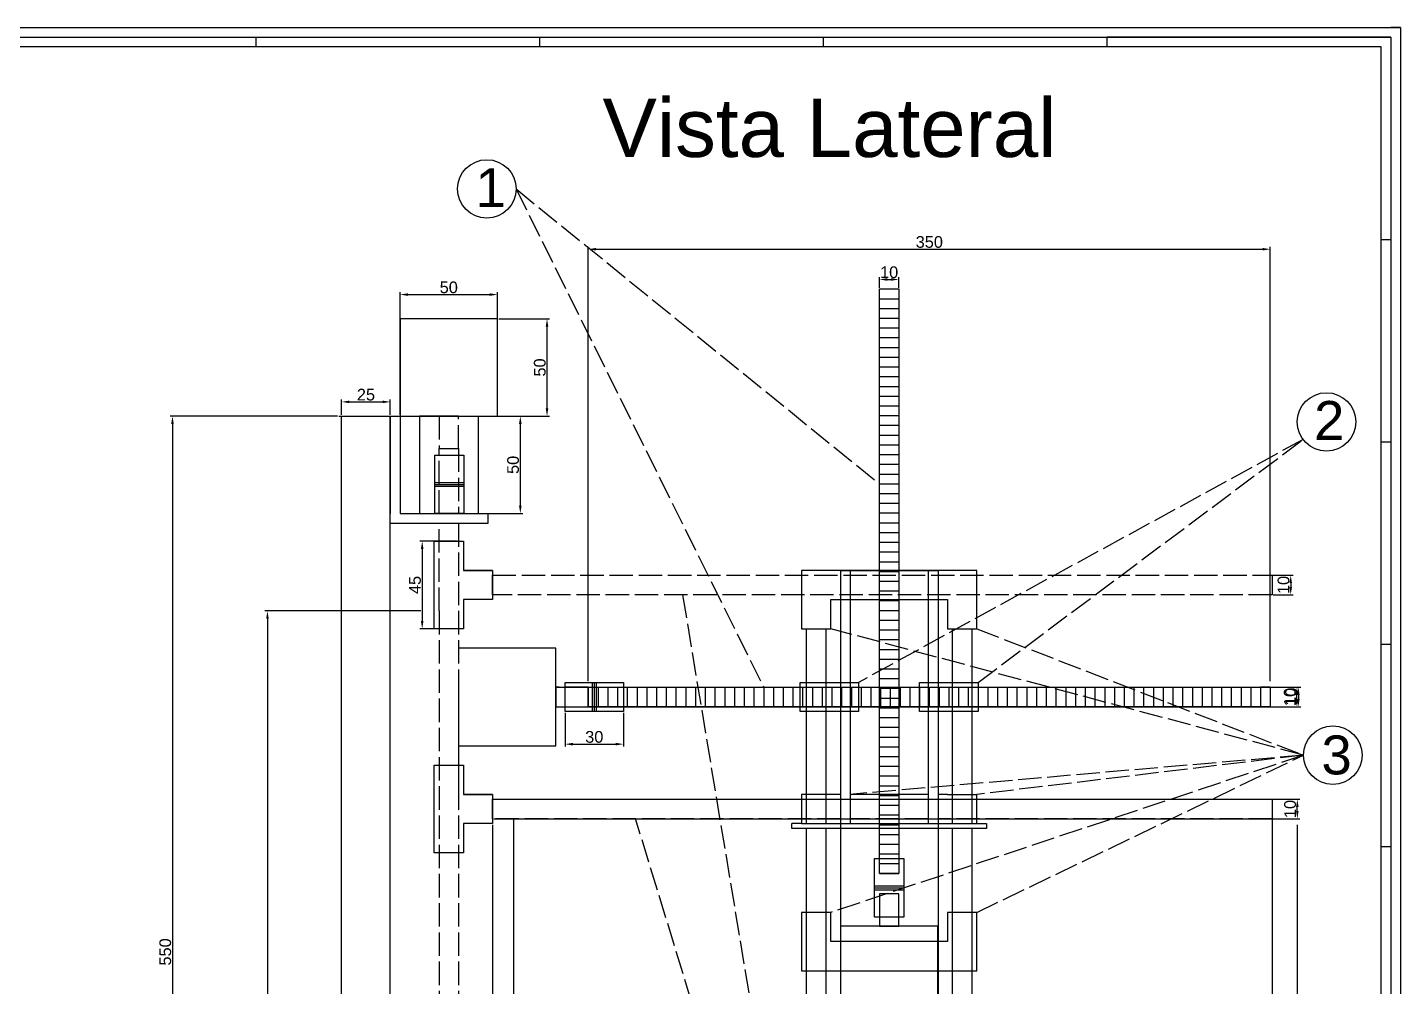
# Model space of a CAD drawing. Header units: millimetres. Extents: x 124 to 13248, y 76 to 6679.
# Drawn here: x 9094 to 9799, y 6177 to 6669 of the extents above; entities that cross this region are included whole.
import ezdxf

# ---------------------------------------------------------------- set-up
doc = ezdxf.new("R2010")
doc.units = ezdxf.units.MM
doc.linetypes.add('ACAD_ISO02W100', pattern=[15, 12, -3])
doc.layers.get('0').update_dxf_attribs({"color": 250})
doc.layers.add('linea cortada', color=250, linetype='ACAD_ISO02W100')
doc.styles.get("Standard").update_dxf_attribs({"font": 'arial.ttf'})
doc.dimstyles.new('ISO-25', dxfattribs={"dimtxt": 6, "dimasz": 4, "dimexe": 1.25, "dimexo": 0.625, "dimtad": 1, "dimtxsty": 'Standard', "dimcen": 2.5, "dimclrd": 1, "dimclre": 1, "dimclrt": 1, "dimadec": 0, "dimazin": 0, "dimtfac": 1, "dimtmove": 0, "dimatfit": 3, "dimfxl": 1, "dimarcsym": 0})

# ---------------------------------------------------------------- blocks, each defined once
blk = doc.blocks.new('*D118')
at = {"color": 1, "lineweight": -2, "transparency": 16777216}
for p, q in [((9285.19, 6520.31), (9285.19, 6533.35)), ((9335.19, 6520.31), (9335.19, 6533.35)), ((9289.19, 6532.1), (9331.19, 6532.1))]:
    blk.add_line(p, q, dxfattribs=at)
at = {"color": 1, "transparency": 16777216}
for points in [[(9289.19, 6532.77), (9289.19, 6531.44), (9285.19, 6532.1)], [(9331.19, 6532.77), (9331.19, 6531.44), (9335.19, 6532.1)]]:
    blk.add_solid(points, dxfattribs=at)
at = {"color": 1, "lineweight": -3, "transparency": 16777216, "insert": (9310.19, 6535.79), "char_height": 6, "attachment_point": 5}
blk.add_mtext('50', dxfattribs=at)
blk = doc.blocks.new('*D120')
at = {"color": 1, "lineweight": -2, "transparency": 16777216}
for p, q in [((9253.14, 6469.69), (9167.14, 6469.69)), ((9168.39, 6465.69), (9168.39, 5923.69)), ((9254.56, 5919.69), (9167.14, 5919.69))]:
    blk.add_line(p, q, dxfattribs=at)
at = {"color": 1, "transparency": 16777216}
for points in [[(9167.72, 6465.69), (9169.05, 6465.69), (9168.39, 6469.69)], [(9167.72, 5923.69), (9169.05, 5923.69), (9168.39, 5919.69)]]:
    blk.add_solid(points, dxfattribs=at)
at = {"color": 1, "lineweight": -3, "transparency": 16777216, "insert": (9164.7, 6194.69), "char_height": 6, "attachment_point": 5, "rotation": 90}
blk.add_mtext('550', dxfattribs=at)
blk = doc.blocks.new('*D145')
at = {"color": 1, "lineweight": -2, "transparency": 16777216}
for p, q in [((9732.42, 6330.54), (9747.46, 6330.54)), ((9746.21, 6326.54), (9746.21, 6324.54)), ((9732.42, 6320.54), (9747.46, 6320.54))]:
    blk.add_line(p, q, dxfattribs=at)
at = {"color": 1, "transparency": 16777216}
for points in [[(9745.54, 6326.54), (9746.87, 6326.54), (9746.21, 6330.54)], [(9745.54, 6324.54), (9746.87, 6324.54), (9746.21, 6320.54)]]:
    blk.add_solid(points, dxfattribs=at)
at = {"color": 1, "transparency": 16777216, "insert": (9742.52, 6325.73), "char_height": 6, "attachment_point": 5, "rotation": 90}
blk.add_mtext('10', dxfattribs=at)
blk = doc.blocks.new('*D146')
at = {"color": 1, "lineweight": -2, "transparency": 16777216}
for p, q in [((9732.42, 6388.04), (9743.53, 6388.04)), ((9733.31, 6378.04), (9743.53, 6378.04)), ((9742.28, 6384.04), (9742.28, 6382.04))]:
    blk.add_line(p, q, dxfattribs=at)
at = {"color": 1, "transparency": 16777216}
for points in [[(9741.61, 6384.04), (9742.94, 6384.04), (9742.28, 6388.04)], [(9741.61, 6382.04), (9742.94, 6382.04), (9742.28, 6378.04)]]:
    blk.add_solid(points, dxfattribs=at)
at = {"color": 1, "transparency": 16777216, "insert": (9738.59, 6383.04), "char_height": 6, "attachment_point": 5, "rotation": 90}
blk.add_mtext('10', dxfattribs=at)
blk = doc.blocks.new('*D147')
at = {"color": 1, "lineweight": -2, "transparency": 16777216}
for p, q in [((9531.19, 6535.62), (9531.19, 6541.12)), ((9535.19, 6539.87), (9537.19, 6539.87)), ((9541.19, 6535.62), (9541.19, 6541.12))]:
    blk.add_line(p, q, dxfattribs=at)
at = {"color": 1, "transparency": 16777216}
for points in [[(9535.19, 6540.53), (9535.19, 6539.2), (9531.19, 6539.87)], [(9537.19, 6540.53), (9537.19, 6539.2), (9541.19, 6539.87)]]:
    blk.add_solid(points, dxfattribs=at)
at = {"color": 1, "transparency": 16777216, "insert": (9536.19, 6543.55), "char_height": 6, "attachment_point": 5}
blk.add_mtext('10', dxfattribs=at)
blk = doc.blocks.new('*D148')
at = {"color": 1, "lineweight": -2, "transparency": 16777216}
for p, q in [((9381.8, 6333.67), (9381.8, 6556.65)), ((9385.8, 6555.4), (9727.8, 6555.4)), ((9731.8, 6333.67), (9731.8, 6556.65))]:
    blk.add_line(p, q, dxfattribs=at)
at = {"color": 1, "transparency": 16777216}
for points in [[(9385.8, 6556.06), (9385.8, 6554.73), (9381.8, 6555.4)], [(9727.8, 6556.06), (9727.8, 6554.73), (9731.8, 6555.4)]]:
    blk.add_solid(points, dxfattribs=at)
at = {"color": 1, "transparency": 16777216, "insert": (9556.8, 6559.09), "char_height": 6, "attachment_point": 5}
blk.add_mtext('350', dxfattribs=at)
blk = doc.blocks.new('*D149')
at = {"color": 1, "lineweight": -2, "transparency": 16777216}
for p, q in [((9369.86, 6317.42), (9369.86, 6300.09)), ((9399.86, 6317.42), (9399.86, 6300.09)), ((9373.86, 6301.34), (9395.86, 6301.34))]:
    blk.add_line(p, q, dxfattribs=at)
at = {"color": 1, "transparency": 16777216}
for points in [[(9373.86, 6302.01), (9373.86, 6300.67), (9369.86, 6301.34)], [(9395.86, 6302.01), (9395.86, 6300.67), (9399.86, 6301.34)]]:
    blk.add_solid(points, dxfattribs=at)
at = {"color": 1, "transparency": 16777216, "insert": (9384.86, 6305.03), "char_height": 6, "attachment_point": 5}
blk.add_mtext('30', dxfattribs=at)
blk = doc.blocks.new('*D154')
at = {"color": 1, "lineweight": -2, "transparency": 16777216}
for p, q in [((9511.19, 6387.42), (9511.19, 6079.56)), ((9561.28, 6387.42), (9561.28, 6079.56)), ((9515.19, 6080.81), (9557.28, 6080.81))]:
    blk.add_line(p, q, dxfattribs=at)
at = {"color": 1, "transparency": 16777216}
for points in [[(9515.19, 6081.48), (9515.19, 6080.15), (9511.19, 6080.81)], [(9557.28, 6081.48), (9557.28, 6080.15), (9561.28, 6080.81)]]:
    blk.add_solid(points, dxfattribs=at)
at = {"color": 1, "transparency": 16777216, "insert": (9536.23, 6085.04), "char_height": 6, "attachment_point": 5}
blk.add_mtext('50,08', dxfattribs=at)
blk = doc.blocks.new('*D155')
at = {"color": 1, "lineweight": -2, "transparency": 16777216}
for p, q in [((9511.19, 6387.42), (9511.19, 6062.15)), ((9561.28, 6387.42), (9561.28, 6062.15)), ((9515.19, 6063.4), (9557.28, 6063.4))]:
    blk.add_line(p, q, dxfattribs=at)
at = {"color": 1, "transparency": 16777216}
for points in [[(9515.19, 6064.07), (9515.19, 6062.73), (9511.19, 6063.4)], [(9557.28, 6064.07), (9557.28, 6062.73), (9561.28, 6063.4)]]:
    blk.add_solid(points, dxfattribs=at)
at = {"color": 1, "transparency": 16777216, "insert": (9536.23, 6067.63), "char_height": 6, "attachment_point": 5}
blk.add_mtext('50,08', dxfattribs=at)
blk = doc.blocks.new('*D156')
at = {"color": 1, "lineweight": -2, "transparency": 16777216}
for p, q in [((9343.36, 6262.86), (9343.36, 6038.9)), ((9732.69, 6262.42), (9732.69, 6038.9)), ((9347.36, 6040.15), (9728.69, 6040.15))]:
    blk.add_line(p, q, dxfattribs=at)
at = {"color": 1, "transparency": 16777216}
for points in [[(9347.36, 6040.82), (9347.36, 6039.49), (9343.36, 6040.15)], [(9728.69, 6040.82), (9728.69, 6039.49), (9732.69, 6040.15)]]:
    blk.add_solid(points, dxfattribs=at)
at = {"color": 1, "transparency": 16777216, "insert": (9538.02, 6044.38), "char_height": 6, "attachment_point": 5}
blk.add_mtext('389,33', dxfattribs=at)
blk = doc.blocks.new('*D157')
at = {"color": 1, "lineweight": -2, "transparency": 16777216}
for p, q in [((9332.69, 6259.92), (9332.69, 6020.41)), ((9745.67, 6259.92), (9745.67, 6020.41)), ((9336.69, 6021.66), (9741.67, 6021.66))]:
    blk.add_line(p, q, dxfattribs=at)
at = {"color": 1, "transparency": 16777216}
for points in [[(9336.69, 6022.33), (9336.69, 6020.99), (9332.69, 6021.66)], [(9741.67, 6022.33), (9741.67, 6020.99), (9745.67, 6021.66)]]:
    blk.add_solid(points, dxfattribs=at)
at = {"color": 1, "transparency": 16777216, "insert": (9539.18, 6025.89), "char_height": 6, "attachment_point": 5}
blk.add_mtext('412,98', dxfattribs=at)
blk = doc.blocks.new('*D158')
at = {"color": 1, "lineweight": -2, "transparency": 16777216}
for p, q in [((9333.31, 6273.04), (9746.92, 6273.04)), ((9745.67, 6267.04), (9745.67, 6269.04)), ((9333.31, 6263.04), (9746.92, 6263.04))]:
    blk.add_line(p, q, dxfattribs=at)
at = {"color": 1, "transparency": 16777216}
for points in [[(9745, 6269.04), (9746.34, 6269.04), (9745.67, 6273.04)], [(9745, 6267.04), (9746.34, 6267.04), (9745.67, 6263.04)]]:
    blk.add_solid(points, dxfattribs=at)
at = {"color": 1, "transparency": 16777216, "insert": (9741.98, 6268.04), "char_height": 6, "attachment_point": 5, "rotation": 90}
blk.add_mtext('10', dxfattribs=at)
blk = doc.blocks.new('*D159')
at = {"color": 1, "lineweight": -2, "transparency": 16777216}
for p, q in [((9365.81, 6330.54), (9746.74, 6330.54)), ((9745.49, 6324.54), (9745.49, 6326.54)), ((9365.81, 6320.54), (9746.74, 6320.54))]:
    blk.add_line(p, q, dxfattribs=at)
at = {"color": 1, "transparency": 16777216}
for points in [[(9744.82, 6326.54), (9746.16, 6326.54), (9745.49, 6330.54)], [(9744.82, 6324.54), (9746.16, 6324.54), (9745.49, 6320.54)]]:
    blk.add_solid(points, dxfattribs=at)
at = {"color": 1, "transparency": 16777216, "insert": (9741.8, 6325.54), "char_height": 6, "attachment_point": 5, "rotation": 90}
blk.add_mtext('10', dxfattribs=at)
blk = doc.blocks.new('*D160')
at = {"color": 1, "lineweight": -2, "transparency": 16777216}
for p, q in [((9285.19, 6470.31), (9285.19, 6533.35)), ((9335.19, 6470.31), (9335.19, 6533.35)), ((9289.19, 6532.1), (9331.19, 6532.1))]:
    blk.add_line(p, q, dxfattribs=at)
at = {"color": 1, "transparency": 16777216}
for points in [[(9289.19, 6532.77), (9289.19, 6531.44), (9285.19, 6532.1)], [(9331.19, 6532.77), (9331.19, 6531.44), (9335.19, 6532.1)]]:
    blk.add_solid(points, dxfattribs=at)
at = {"color": 1, "transparency": 16777216, "insert": (9310.19, 6535.79), "char_height": 6, "attachment_point": 5}
blk.add_mtext('50', dxfattribs=at)
blk = doc.blocks.new('*D161')
at = {"color": 1, "lineweight": -2, "transparency": 16777216}
for p, q in [((9335.81, 6519.69), (9361.86, 6519.69)), ((9360.61, 6473.69), (9360.61, 6515.69)), ((9335.81, 6469.69), (9361.86, 6469.69))]:
    blk.add_line(p, q, dxfattribs=at)
at = {"color": 1, "transparency": 16777216}
for points in [[(9359.94, 6515.69), (9361.27, 6515.69), (9360.61, 6519.69)], [(9359.94, 6473.69), (9361.27, 6473.69), (9360.61, 6469.69)]]:
    blk.add_solid(points, dxfattribs=at)
at = {"color": 1, "transparency": 16777216, "insert": (9356.92, 6494.69), "char_height": 6, "attachment_point": 5, "rotation": 90}
blk.add_mtext('50', dxfattribs=at)
blk = doc.blocks.new('*D162')
at = {"color": 1, "lineweight": -2, "transparency": 16777216}
for p, q in [((9255.19, 6470.31), (9255.19, 6478.27)), ((9259.19, 6477.02), (9276.19, 6477.02)), ((9280.19, 6470.31), (9280.19, 6478.27))]:
    blk.add_line(p, q, dxfattribs=at)
at = {"color": 1, "transparency": 16777216}
for points in [[(9259.19, 6477.69), (9259.19, 6476.36), (9255.19, 6477.02)], [(9276.19, 6477.69), (9276.19, 6476.36), (9280.19, 6477.02)]]:
    blk.add_solid(points, dxfattribs=at)
at = {"color": 1, "transparency": 16777216, "insert": (9267.69, 6480.71), "char_height": 6, "attachment_point": 5}
blk.add_mtext('25', dxfattribs=at)
blk = doc.blocks.new('*D163')
at = {"color": 1, "lineweight": -2, "transparency": 16777216}
for p, q in [((9314.56, 6405.54), (9295.31, 6405.54)), ((9296.56, 6401.54), (9296.56, 6364.54)), ((9317.06, 6360.54), (9295.31, 6360.54))]:
    blk.add_line(p, q, dxfattribs=at)
at = {"color": 1, "transparency": 16777216}
for points in [[(9295.89, 6401.54), (9297.22, 6401.54), (9296.56, 6405.54)], [(9295.89, 6364.54), (9297.22, 6364.54), (9296.56, 6360.54)]]:
    blk.add_solid(points, dxfattribs=at)
at = {"color": 1, "transparency": 16777216, "insert": (9292.88, 6383.04), "char_height": 6, "attachment_point": 5, "rotation": 90}
blk.add_mtext('45', dxfattribs=at)
blk = doc.blocks.new('*D164')
at = {"color": 1, "lineweight": -2, "transparency": 16777216}
for p, q in [((9285.81, 6469.69), (9348.15, 6469.69)), ((9346.9, 6465.69), (9346.9, 6423.69)), ((9285.81, 6419.69), (9348.15, 6419.69))]:
    blk.add_line(p, q, dxfattribs=at)
at = {"color": 1, "transparency": 16777216}
for points in [[(9346.23, 6465.69), (9347.57, 6465.69), (9346.9, 6469.69)], [(9346.23, 6423.69), (9347.57, 6423.69), (9346.9, 6419.69)]]:
    blk.add_solid(points, dxfattribs=at)
at = {"color": 1, "transparency": 16777216, "insert": (9343.21, 6444.69), "char_height": 6, "attachment_point": 5, "rotation": 90}
blk.add_mtext('50', dxfattribs=at)
blk = doc.blocks.new('*D165')
at = {"color": 1, "lineweight": -2, "transparency": 16777216}
for p, q in [((9295.93, 6369.69), (9215.87, 6369.69)), ((9217.12, 6365.69), (9217.12, 5928.69)), ((9300.56, 5924.69), (9215.87, 5924.69))]:
    blk.add_line(p, q, dxfattribs=at)
at = {"color": 1, "transparency": 16777216}
for points in [[(9216.45, 6365.69), (9217.79, 6365.69), (9217.12, 6369.69)], [(9216.45, 5928.69), (9217.79, 5928.69), (9217.12, 5924.69)]]:
    blk.add_solid(points, dxfattribs=at)
at = {"color": 1, "transparency": 16777216, "insert": (9213.44, 6147.19), "char_height": 6, "attachment_point": 5, "rotation": 90}
blk.add_mtext('445', dxfattribs=at)

msp = doc.modelspace()

# ---------------------------------------------------------------- linework, layer by layer
at = {"lineweight": -3}
for p, q in [((8608.638, 6669.228), (9798.638, 6669.228)), ((9798.638, 6669.228), (9793.638, 6669.228)), ((8628.638, 6664.228), (9793.638, 6664.228)), ((9788.638, 6659.228), (8633.638, 6659.228)), ((9211.138, 6664.228), (9211.138, 6659.228)), ((9356.763, 6664.228), (9356.763, 6659.228)), ((9502.388, 6664.228), (9502.388, 6659.228)), ((9793.638, 6664.228), (9648.013, 6664.228)), ((9648.013, 6659.228), (9648.013, 6664.228)), ((9788.638, 5869.228), (9788.638, 6659.228)), ((9793.638, 6664.228), (9793.638, 5833.228)), ((9788.638, 6560.353), (9793.638, 6560.353)), ((9531.193, 6234.997), (9531.193, 6534.997)), ((9531.193, 6234.997), (9531.193, 6534.997)), ((9285.188, 6519.687), (9285.188, 6469.687)), ((9335.188, 6519.687), (9285.188, 6519.687)), ((9335.188, 6469.687), (9335.188, 6519.687)), ((9531.193, 6494.997), (9541.193, 6494.997)), ((9531.193, 6489.997), (9541.193, 6489.997)), ((9531.193, 6484.997), (9541.193, 6484.997)), ((9531.193, 6479.997), (9541.193, 6479.997)), ((9253.764, 6469.687), (9280.188, 6469.687)), ((9255.188, 5919.687), (9255.188, 6469.687)), ((9280.188, 5919.687), (9280.188, 6469.687)), ((9280.188, 6469.687), (9280.188, 6419.687)), ((9280.188, 6469.687), (9285.188, 6469.687)), ((9285.188, 6469.687), (9335.188, 6469.687)), ((9285.188, 6469.687), (9285.188, 6419.687)), ((9310.188, 6469.687), (9295.188, 6469.687)), ((9295.188, 6469.687), (9295.188, 6419.687)), ((9315.188, 6469.687), (9305.188, 6469.687)), ((9310.188, 6469.687), (9325.188, 6469.687)), ((9325.188, 6469.687), (9325.188, 6419.687)), ((9531.193, 6474.997), (9541.193, 6474.997)), ((9531.193, 6469.997), (9541.193, 6469.997)), ((9531.193, 6464.997), (9541.193, 6464.997)), ((9531.193, 6459.997), (9541.193, 6459.997)), ((9531.193, 6454.997), (9541.193, 6454.997)), ((9788.638, 6456.478), (9793.638, 6456.478)), ((9531.193, 6449.997), (9541.193, 6449.997)), ((9531.193, 6444.997), (9541.193, 6444.997)), ((9302.995, 6435.687), (9317.995, 6435.687)), ((9302.995, 6434.687), (9317.995, 6434.687)), ((9302.995, 6433.687), (9317.995, 6433.687)), ((9531.193, 6439.997), (9541.193, 6439.997)), ((9531.193, 6434.997), (9541.193, 6434.997)), ((9531.193, 6429.997), (9541.193, 6429.997)), ((9285.188, 6419.687), (9330.188, 6419.687)), ((9330.188, 6419.687), (9330.188, 6414.687)), ((9531.193, 6424.997), (9541.193, 6424.997)), ((9531.193, 6419.997), (9541.193, 6419.997)), ((9330.188, 6414.687), (9280.188, 6414.687)), ((9531.193, 6414.997), (9541.193, 6414.997)), ((9531.193, 6409.997), (9541.193, 6409.997)), ((9531.193, 6404.997), (9541.193, 6404.997)), ((9531.193, 6399.997), (9541.193, 6399.997)), ((9531.193, 6394.997), (9541.193, 6394.997)), ((9511.193, 6390.543), (9511.193, 6260.543)), ((9511.193, 6390.543), (9561.275, 6390.543)), ((9511.193, 6390.543), (9516.193, 6390.543)), ((9516.193, 6390.543), (9516.193, 6260.543)), ((9531.193, 6389.997), (9541.193, 6389.997)), ((9531.193, 6384.997), (9541.193, 6384.997)), ((9561.275, 6390.543), (9556.275, 6390.543)), ((9556.275, 6390.543), (9556.275, 6260.543)), ((9561.275, 6390.543), (9561.275, 6260.543)), ((9531.193, 6379.997), (9541.193, 6379.997)), ((9531.193, 6374.997), (9541.193, 6374.997)), ((9531.193, 6369.997), (9541.193, 6369.997)), ((9531.193, 6364.997), (9541.193, 6364.997)), ((9531.193, 6359.997), (9541.193, 6359.997)), ((9365.188, 6350.543), (9315.188, 6350.543)), ((9365.188, 6300.543), (9365.188, 6350.543)), ((9531.193, 6354.997), (9541.193, 6354.997)), ((9531.193, 6349.997), (9541.193, 6349.997)), ((9788.638, 6352.603), (9793.638, 6352.603)), ((9531.193, 6344.997), (9541.193, 6344.997)), ((9531.193, 6339.997), (9541.193, 6339.997)), ((9531.193, 6334.997), (9541.193, 6334.997)), ((9315.188, 6329.517), (9315.188, 6279.517)), ((9365.188, 6330.543), (9365.188, 6320.543)), ((9381.796, 6330.543), (9731.796, 6330.543)), ((9383.857, 6333.043), (9383.857, 6318.043)), ((9384.857, 6333.043), (9384.857, 6318.043)), ((9385.857, 6333.043), (9385.857, 6318.043)), ((9386.796, 6330.543), (9386.796, 6320.543)), ((9391.796, 6330.543), (9391.796, 6320.543)), ((9396.796, 6330.543), (9396.796, 6320.543)), ((9401.796, 6330.543), (9401.796, 6320.543)), ((9406.796, 6330.543), (9406.796, 6320.543)), ((9411.796, 6330.543), (9411.796, 6320.543)), ((9416.796, 6330.543), (9416.796, 6320.543)), ((9421.796, 6330.543), (9421.796, 6320.543)), ((9426.796, 6330.543), (9426.796, 6320.543)), ((9431.796, 6330.543), (9431.796, 6320.543)), ((9436.796, 6330.543), (9436.796, 6320.543)), ((9441.796, 6330.543), (9441.796, 6320.543)), ((9446.796, 6330.543), (9446.796, 6320.543)), ((9451.796, 6330.543), (9451.796, 6320.543)), ((9456.796, 6330.543), (9456.796, 6320.543)), ((9461.796, 6330.543), (9461.796, 6320.543)), ((9466.796, 6330.543), (9466.796, 6320.543)), ((9471.796, 6330.543), (9471.796, 6320.543)), ((9476.796, 6330.543), (9476.796, 6320.543)), ((9481.796, 6330.543), (9481.796, 6320.543)), ((9486.796, 6330.543), (9486.796, 6320.543)), ((9491.796, 6330.543), (9491.796, 6320.543)), ((9496.796, 6330.543), (9496.796, 6320.543)), ((9501.796, 6330.543), (9501.796, 6320.543)), ((9506.796, 6330.543), (9506.796, 6320.543)), ((9511.796, 6330.543), (9511.796, 6320.543)), ((9516.796, 6330.543), (9516.796, 6320.543)), ((9521.796, 6330.543), (9521.796, 6320.543)), ((9526.796, 6330.543), (9526.796, 6320.543)), ((9531.193, 6329.997), (9541.193, 6329.997)), ((9531.796, 6330.543), (9531.796, 6320.543)), ((9536.796, 6330.543), (9536.796, 6320.543)), ((9541.796, 6330.543), (9541.796, 6320.543)), ((9546.796, 6330.543), (9546.796, 6320.543)), ((9551.796, 6330.543), (9551.796, 6320.543)), ((9556.796, 6330.543), (9556.796, 6320.543)), ((9561.796, 6330.543), (9561.796, 6320.543)), ((9566.796, 6330.543), (9566.796, 6320.543)), ((9571.796, 6330.543), (9571.796, 6320.543)), ((9576.796, 6330.543), (9576.796, 6320.543)), ((9581.796, 6330.543), (9581.796, 6320.543)), ((9586.796, 6330.543), (9586.796, 6320.543)), ((9591.796, 6330.543), (9591.796, 6320.543)), ((9596.796, 6330.543), (9596.796, 6320.543)), ((9601.796, 6330.543), (9601.796, 6320.543)), ((9606.796, 6330.543), (9606.796, 6320.543)), ((9611.796, 6330.543), (9611.796, 6320.543)), ((9616.796, 6330.543), (9616.796, 6320.543)), ((9621.796, 6330.543), (9621.796, 6320.543)), ((9626.796, 6330.543), (9626.796, 6320.543)), ((9631.796, 6330.543), (9631.796, 6320.543)), ((9636.796, 6330.543), (9636.796, 6320.543)), ((9641.796, 6330.543), (9641.796, 6320.543)), ((9646.796, 6330.543), (9646.796, 6320.543)), ((9651.796, 6330.543), (9651.796, 6320.543)), ((9656.796, 6330.543), (9656.796, 6320.543)), ((9661.796, 6330.543), (9661.796, 6320.543)), ((9666.796, 6330.543), (9666.796, 6320.543)), ((9671.796, 6330.543), (9671.796, 6320.543)), ((9676.796, 6330.543), (9676.796, 6320.543)), ((9681.796, 6330.543), (9681.796, 6320.543)), ((9686.796, 6330.543), (9686.796, 6320.543)), ((9691.796, 6330.543), (9691.796, 6320.543)), ((9696.796, 6330.543), (9696.796, 6320.543)), ((9701.796, 6330.543), (9701.796, 6320.543)), ((9706.796, 6330.543), (9706.796, 6320.543)), ((9711.796, 6330.543), (9711.796, 6320.543)), ((9716.796, 6330.543), (9716.796, 6320.543)), ((9721.796, 6330.543), (9721.796, 6320.543)), ((9731.796, 6330.543), (9726.796, 6330.543)), ((9726.796, 6330.543), (9726.796, 6320.543)), ((9531.193, 6324.997), (9541.193, 6324.997)), ((9531.193, 6319.997), (9541.193, 6319.997)), ((9531.193, 6314.997), (9541.193, 6314.997)), ((9531.193, 6309.997), (9541.193, 6309.997)), ((9315.188, 6300.543), (9365.188, 6300.543)), ((9531.193, 6304.997), (9541.193, 6304.997)), ((9531.193, 6299.997), (9541.193, 6299.997)), ((9531.193, 6294.997), (9541.193, 6294.997)), ((9531.193, 6289.997), (9541.193, 6289.997)), ((9531.193, 6284.997), (9541.193, 6284.997)), ((9531.193, 6279.997), (9541.193, 6279.997)), ((9506.193, 6275.543), (9491.193, 6275.543)), ((9531.193, 6274.997), (9541.193, 6274.997)), ((9566.193, 6275.543), (9581.193, 6275.543)), ((9531.193, 6269.997), (9541.193, 6269.997)), ((9531.193, 6264.997), (9541.193, 6264.997)), ((9491.193, 6260.543), (9486.193, 6260.543)), ((9531.193, 6259.997), (9541.193, 6259.997)), ((9581.193, 6260.543), (9586.193, 6260.543)), ((9531.193, 6254.997), (9541.193, 6254.997)), ((9531.193, 6249.997), (9541.193, 6249.997)), ((9531.193, 6244.997), (9541.193, 6244.997)), ((9788.638, 6248.728), (9793.638, 6248.728)), ((9531.193, 6239.997), (9541.193, 6239.997)), ((9528.693, 6228.599), (9543.693, 6228.599)), ((9528.693, 6227.599), (9543.693, 6227.599)), ((9528.693, 6226.599), (9543.693, 6226.599))]:
    msp.add_line(p, q, dxfattribs=at)
msp.add_line((9798.638, 6669.228), (9798.638, 5828.228))
at = {"linetype": 'ACAD_ISO02W100'}
for p, q in [((9344.744, 6586.333), (9531.193, 6434.997)), ((9344.744, 6586.333), (9471.796, 6330.543)), ((9748.639, 6457.744), (9520.479, 6333.043)), ((9581.796, 6333.043), (9748.639, 6457.744)), ((9430.158, 6377.951), (9500.704, 5953.937)), ((9748.872, 6295.683), (9506.193, 6360.543)), ((9581.193, 6360.543), (9748.872, 6295.683)), ((9748.872, 6295.683), (9506.193, 6214.976)), ((9748.872, 6295.683), (9516.193, 6275.543)), ((9748.872, 6295.683), (9581.193, 6275.543)), ((9581.193, 6214.976), (9748.872, 6295.683)), ((9500.704, 5953.937), (9406.058, 6263.042))]:
    msp.add_line(p, q, dxfattribs=at)
at = {"linetype": 'Continuous', "lineweight": -3}
for p, q in [((9531.193, 6534.997), (9541.193, 6534.997)), ((9531.193, 6534.997), (9541.193, 6534.997)), ((9531.193, 6529.997), (9541.193, 6529.997)), ((9531.193, 6524.997), (9541.193, 6524.997)), ((9531.193, 6519.997), (9541.193, 6519.997)), ((9531.193, 6514.997), (9541.193, 6514.997)), ((9531.193, 6509.997), (9541.193, 6509.997)), ((9531.193, 6504.997), (9541.193, 6504.997)), ((9531.193, 6499.997), (9541.193, 6499.997))]:
    msp.add_line(p, q, dxfattribs=at)
at = {"lineweight": -3}
for points in [[(9541.193, 6534.997), (9541.193, 6234.997)], [(9332.688, 6390.543), (9317.688, 6390.543), (9332.688, 6390.543), (9332.688, 6375.543), (9317.688, 6375.543), (9317.688, 6360.543), (9302.688, 6360.543), (9302.688, 6405.543), (9317.688, 6405.543), (9317.688, 6390.543)], [(9493.693, 6260.543), (9493.693, 6360.543), (9503.693, 6360.543), (9503.693, 6260.543)], [(9568.693, 6260.543), (9568.693, 6360.543), (9578.693, 6360.543), (9578.693, 6260.543)], [(9731.796, 6330.543), (9731.796, 6320.543), (9381.796, 6320.543)], [(9332.688, 6275.543), (9317.688, 6275.543), (9332.688, 6275.543), (9332.688, 6260.543), (9317.688, 6260.543), (9317.688, 6245.543), (9302.688, 6245.543), (9302.688, 6290.543), (9317.688, 6290.543), (9317.688, 6275.543)], [(9491.193, 6275.543), (9491.193, 6260.543), (9581.193, 6260.543), (9581.193, 6275.543)], [(9511.193, 6275.543), (9506.193, 6275.543)], [(9556.275, 6275.543), (9516.193, 6275.543)], [(9566.193, 6275.543), (9561.275, 6275.543)], [(9486.193, 6263.043), (9486.193, 6263.043), (9511.193, 6263.043)], [(9586.193, 6260.543), (9586.193, 6258.043), (9486.193, 6258.043), (9486.193, 6260.543)], [(9503.693, 6258.043), (9503.693, 6060.543), (9493.693, 6060.543), (9493.693, 6258.043)], [(9561.275, 6263.043), (9586.193, 6263.043)], [(9578.693, 6258.043), (9578.693, 6060.543), (9568.693, 6060.543), (9568.693, 6258.043)]]:
    msp.add_lwpolyline(points, dxfattribs=at)
for points in [[(9317.995, 6449.687), (9317.995, 6419.687), (9302.995, 6419.687), (9302.995, 6449.687)], [(9581.193, 6375.543), (9581.193, 6390.543), (9491.193, 6390.543), (9491.193, 6375.543), (9491.193, 6360.543), (9506.193, 6360.543), (9506.193, 6375.543), (9566.193, 6375.543), (9566.193, 6360.543), (9581.193, 6360.543)], [(9399.857, 6318.043), (9369.857, 6318.043), (9369.857, 6333.043), (9399.857, 6333.043)], [(9381.796, 6330.543), (9381.796, 6320.543)], [(9490.479, 6333.043), (9520.479, 6333.043), (9520.479, 6318.043), (9490.479, 6318.043)], [(9551.796, 6333.043), (9581.796, 6333.043), (9581.796, 6318.043), (9551.796, 6318.043)], [(9543.693, 6242.599), (9543.693, 6212.599), (9528.693, 6212.599), (9528.693, 6242.599)], [(9531.193, 6234.997), (9541.193, 6234.997)], [(9531.193, 6224.588), (9531.193, 6207.98), (9541.193, 6207.98), (9541.193, 6224.588)], [(9491.193, 6199.976), (9491.193, 6184.976), (9581.193, 6184.976), (9581.193, 6199.976), (9581.193, 6214.976), (9566.193, 6214.976), (9566.193, 6199.976), (9506.193, 6199.976), (9506.193, 6214.976), (9491.193, 6214.976)], [(9561.193, 6207.98), (9511.193, 6207.98), (9511.193, 6157.98), (9561.193, 6157.98)]]:
    msp.add_lwpolyline(points, close=True, dxfattribs=at)
for centre in [(9329.744, 6586.333), (9760.654, 6466.725), (9763.872, 6295.683)]:
    msp.add_circle(centre, 15)
at = {"layer": 'linea cortada', "lineweight": -3}
for p, q in [((9305.188, 6469.687), (9305.188, 6453.079)), ((9315.188, 6453.079), (9315.188, 6469.687)), ((9305.188, 6453.079), (9315.188, 6453.079)), ((9305.188, 6419.687), (9305.188, 6453.079)), ((9315.188, 6453.079), (9315.188, 6419.687)), ((9305.188, 6369.687), (9305.188, 6414.687)), ((9315.188, 6414.687), (9315.188, 6369.687)), ((9305.188, 6369.687), (9305.188, 5919.687)), ((9315.188, 6369.687), (9315.188, 5919.687)), ((9381.796, 6330.543), (9365.188, 6330.543)), ((9381.796, 6320.543), (9381.796, 6330.543)), ((9365.188, 6320.543), (9381.796, 6320.543))]:
    msp.add_line(p, q, dxfattribs=at)
msp.add_lwpolyline([(9732.688, 6388.043), (9732.688, 6378.043), (9332.688, 6378.043), (9332.688, 6388.043)], close=True, dxfattribs=at)
for points in [[(9511.193, 6263.043), (9332.688, 6263.043), (9332.688, 6273.043), (9511.193, 6273.043)], [(9516.193, 6273.043), (9556.275, 6273.043)], [(9561.275, 6273.043), (9732.688, 6273.043), (9732.688, 6263.043), (9561.275, 6263.043)], [(9556.275, 6263.043), (9516.193, 6263.043)]]:
    msp.add_lwpolyline(points, dxfattribs=at)

# ---------------------------------------------------------------- texts
msp.add_text('Vista Lateral', height=30).set_placement((9389.065, 6602.732))
at = {"lineweight": -3, "char_height": 20, "attachment_point": 1}
for s, insert in [('1', (9323.934, 6596.981)), ('2', (9754.261, 6477.47)), ('3', (9758.043, 6305.803))]:
    msp.add_mtext_dynamic_manual_height_columns(s, width=86.7339, gutter_width=11.025, heights=[0], dxfattribs=dict(at, insert=insert))

# ---------------------------------------------------------------- dimensions: what is measured, and where the dimension line sits
for base, p1, p2, picture, middle in [((9731.796, 6555.398), (9381.796, 6333.043), (9731.796, 6333.043), '*D148', (9556.796, 6559.088)), ((9541.193, 6539.865), (9531.193, 6534.997), (9541.193, 6534.997), '*D147', (9536.193, 6543.554)), ((9335.188, 6532.102), (9285.188, 6469.687), (9335.188, 6469.687), '*D160', (9310.188, 6535.791)), ((9280.188, 6477.022), (9255.188, 6469.687), (9280.188, 6469.687), '*D162', (9267.688, 6480.71)), ((9561.275, 6080.812), (9511.193, 6388.043), (9561.275, 6388.043), '*D154', (9536.234, 6085.043)), ((9561.275, 6063.4), (9511.193, 6388.043), (9561.275, 6388.043), '*D155', (9536.234, 6067.631)), ((9399.857, 6301.339), (9369.857, 6318.043), (9399.857, 6318.043), '*D149', (9384.857, 6305.029)), ((9745.669, 6021.662), (9332.688, 6260.543), (9745.669, 6260.543), '*D157', (9539.179, 6025.892)), ((9732.688, 6040.152), (9343.358, 6263.486), (9732.688, 6263.043), '*D156', (9538.023, 6044.382))]:
    dim = msp.add_linear_dim(base=base, p1=p1, p2=p2, dimstyle='ISO-25')
    dim.commit()
    dim.dimension.update_dxf_attribs({"geometry": picture, "text_midpoint": middle})
at = {"lineweight": -3}
dim = msp.add_linear_dim(base=(9335.188, 6532.102), p1=(9285.188, 6519.687), p2=(9335.188, 6519.687), dimstyle='ISO-25', dxfattribs=at)
dim.commit()
dim.dimension.update_dxf_attribs({"geometry": '*D118', "text_midpoint": (9310.188, 6535.791)})
for base, p1, p2, picture, middle in [((9360.608, 6519.687), (9335.188, 6469.687), (9335.188, 6519.687), '*D161', (9356.92, 6494.687)), ((9346.9, 6419.687), (9285.188, 6469.687), (9285.188, 6419.687), '*D164', (9343.212, 6444.687)), ((9296.558, 6360.543), (9315.188, 6405.543), (9317.688, 6360.543), '*D163', (9292.881, 6383.043)), ((9742.275, 6378.043), (9731.796, 6388.043), (9732.688, 6378.043), '*D146', (9738.587, 6383.043)), ((9217.119, 5924.687), (9296.558, 6369.687), (9301.188, 5924.687), '*D165', (9213.443, 6147.187)), ((9745.491, 6330.543), (9365.188, 6320.543), (9365.188, 6330.543), '*D159', (9741.803, 6325.543)), ((9745.669, 6273.043), (9332.688, 6263.043), (9332.688, 6273.043), '*D158', (9741.981, 6268.043))]:
    dim = msp.add_linear_dim(base=base, p1=p1, p2=p2, angle=90, dimstyle='ISO-25')
    dim.commit()
    dim.dimension.update_dxf_attribs({"geometry": picture, "text_midpoint": middle})
dim = msp.add_linear_dim(base=(9168.387, 5919.687), p1=(9253.764, 6469.687), p2=(9255.188, 5919.687), angle=90, dimstyle='ISO-25', dxfattribs=at)
dim.commit()
dim.dimension.update_dxf_attribs({"geometry": '*D120', "text_midpoint": (9168.387, 6194.687), "dimtype": 160})
dim = msp.add_linear_dim(base=(9746.207, 6320.543), p1=(9731.796, 6330.543), p2=(9731.796, 6320.543), angle=90, dimstyle='ISO-25')
dim.commit()
dim.dimension.update_dxf_attribs({"geometry": '*D145', "text_midpoint": (9746.207, 6325.731), "dimtype": 160})

doc.saveas('drawing.dxf')
